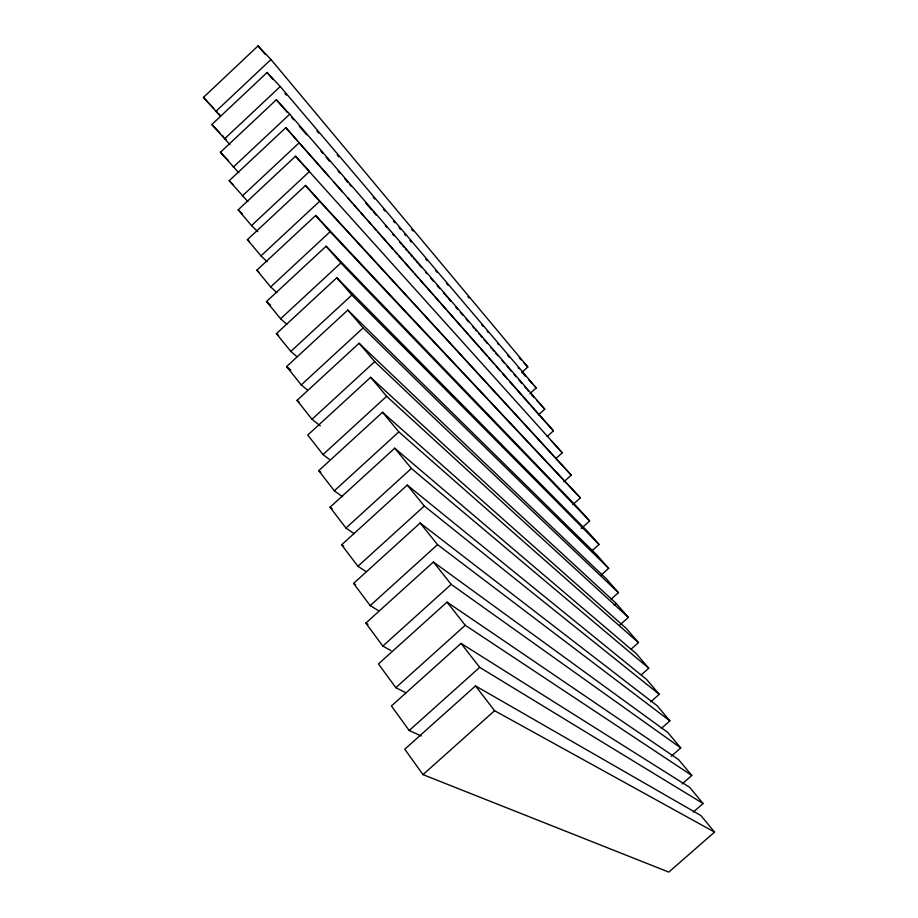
<?xml version="1.0" encoding="UTF-8"?>
<svg xmlns="http://www.w3.org/2000/svg" width="918" height="918" viewBox="0 0 918 918"><rect width="100%" height="100%" fill="white"/><g stroke="black" fill="none" stroke-linecap="round" stroke-linejoin="round"><path stroke-width="1.38" d="M219.976 115.806L203.452 97.388L258.05 45.9L270.971 59.509L527.816 366.982L521.585 372.651M215.845 111.411L270.971 59.509M229.959 144.688L211.84 124.515L267.092 72.511L280.254 86.522L536.227 387.912L529.938 393.627M224.451 138.951L280.254 86.522M238.772 172.756L220.412 152.285L276.352 99.764L289.744 114.188L544.764 409.187L538.43 414.936M233.252 167.145L289.744 114.188M247.791 201.512L229.19 180.72L285.831 127.648L553.439 430.817L547.22 436.452M242.272 196.016L299.475 142.508M238.187 209.832L295.527 156.221L309.435 171.528L251.509 225.587L238.187 209.832L242.363 213.905M267.184 261.756L260.964 255.881L247.401 239.644L305.476 185.482L571.237 475.134L563.847 481.801M260.964 255.881L319.648 201.26L305.476 185.482M276.892 292.647L270.661 286.932L256.833 270.202L315.666 215.478L580.36 497.854L572.912 504.567M270.661 286.932L330.113 231.738L315.666 215.478M286.829 324.306L280.61 318.764L266.507 301.529L326.108 246.219L578.168 508.079L589.631 520.965L581.266 528.493M280.61 318.764L340.842 262.984L326.108 246.219M297.03 356.769L290.799 351.422L276.433 333.647L336.826 277.741L587.451 531.315L599.075 544.454L591.674 551.087M290.799 351.422L351.846 295.034L599.075 544.454M307.484 390.07L301.265 384.906L286.6 366.58L347.807 310.077L596.884 554.942L608.668 568.357L601.21 575.035M301.265 384.906L363.138 327.91L608.668 568.357M320.267 425.872L312.005 419.285L297.042 400.374L359.076 343.252L606.477 578.983L618.422 592.672L611.09 599.236M312.005 419.285L374.716 361.658L618.422 592.672M619.891 624.963L628.36 617.412L616.242 603.447L370.654 377.309L307.748 435.052L323.021 454.571L329.229 459.298M323.021 454.571L386.616 396.301L628.36 617.412M342.575 496.787L334.336 490.809L318.753 470.659L382.531 412.274L626.179 628.325L638.469 642.6L630.987 649.244M334.336 490.809L398.837 431.885L638.469 642.6M354.187 533.679L345.96 528.034L330.044 507.229L394.729 448.179L636.289 653.65L648.751 668.224L641.395 674.753M345.96 528.034L411.39 468.444L648.751 668.224M366.11 571.581L357.905 566.28L341.645 544.799L407.271 485.083L646.57 679.435L659.227 694.306L650.736 701.834M357.905 566.28L424.288 506.013L659.227 694.306M378.365 610.539L370.195 605.616L353.579 583.4L420.157 523.008L657.047 705.678L669.888 720.86L661.316 728.444M370.195 605.616L437.553 544.649L669.888 720.86M390.976 650.587L382.829 646.065L365.834 623.104L433.399 562L667.719 732.392L680.743 747.906L671.23 756.294M555.987 458.472L562.264 452.792L295.527 156.221M382.829 646.065L451.197 584.376L680.743 747.906M682.2 783.892L691.805 775.446L678.574 759.599L447.032 602.116L378.445 663.932L395.819 687.674L405.928 692.792M395.819 687.674L465.242 625.273L691.805 775.446M693.365 812.017L703.073 803.502L689.636 787.311L461.054 643.403L391.424 705.953L409.199 730.51L421.236 735.961M409.199 730.51L479.689 667.363L703.073 803.502M475.501 685.907L404.781 749.203L422.98 774.62L668.809 872.1L714.548 832.087L700.904 815.54L475.501 685.907L494.572 710.704L714.548 832.087M422.98 774.62L494.572 710.704M614.142 605.318L616.242 603.447M365.834 623.104L367.911 624.297M353.579 583.4L355.656 584.697M341.645 544.799L343.734 546.176M330.044 507.229L332.144 508.698M318.753 470.659L320.852 472.208M297.042 400.374L299.142 402.061M286.6 366.58L290.799 370.092M276.433 333.647L278.533 335.472M266.507 301.529L270.695 305.281M256.833 270.202L258.933 272.141M247.401 239.644L249.489 241.641M251.509 225.587L257.717 231.611M229.19 180.72L233.367 184.885M220.412 152.285L225.954 157.953M226.643 158.653L228.02 160.053M340.842 262.984L589.631 520.965M211.84 124.515L220.113 133.156M222.167 135.279L223.522 136.702M224.876 138.113L226.23 139.525M330.113 231.738L580.36 497.854M203.452 97.388L207.606 101.806M208.294 102.541L213.768 108.347M215.799 110.504L217.141 111.939M218.495 113.373L219.838 114.796M519.267 357.791L521.16 359.833M524.017 362.897L527.816 366.982M528.527 379.582L532.371 383.747M534.299 385.835L536.227 387.912M536.72 400.432L544.764 409.187M319.648 201.26L571.237 475.134M553.439 430.817L535.205 410.541M551.259 440.651L562.264 452.792M285.831 127.648L297.455 140.833M299.36 143.001L328.633 176.21M333.877 182.154L342.46 191.896M347.52 197.645L352.512 203.303M354.164 205.173L359.064 210.738M360.694 212.574L365.502 218.036M367.097 219.85L371.836 225.208M373.396 226.987L376.506 230.51M378.044 232.265L385.663 240.906M387.166 242.616L393.122 249.363M394.591 251.039L397.517 254.355M398.974 256.007L403.3 260.907M404.723 262.537L413.18 272.118M414.569 273.702L418.7 278.383M420.065 279.933L426.813 287.586M428.155 289.101L433.434 295.091M434.742 296.571L439.917 302.447M441.191 303.904L446.274 309.653M447.525 311.087L453.733 318.121M454.961 319.521L461.031 326.395M462.224 327.76L465.793 331.811M466.975 333.154L468.157 334.485M469.327 335.816L473.975 341.083M475.122 342.391L479.678 347.555M480.814 348.84L481.939 350.114M483.052 351.387L487.504 356.425M488.606 357.676L494.045 363.849M496.19 366.293L500.448 371.113M502.548 373.5L507.746 379.386M509.788 381.716L512.841 385.181M513.851 386.317L515.859 388.601M516.857 389.737L521.803 395.348M522.778 396.45L526.668 400.856M527.62 401.946L529.537 404.115M530.489 405.194L534.265 409.485M336.826 277.741L351.846 295.034M276.352 99.764L287.334 112.455M291.775 117.584L293.657 119.765M299.268 126.236L306.623 134.739M320.933 151.275L322.688 153.295M326.165 157.322L329.608 161.304M338.099 171.104L339.775 173.043M344.743 178.792L348.025 182.59M349.666 184.472L351.284 186.343M365.582 202.867L371.756 210.004M373.282 211.76L376.323 215.271M385.273 225.621L386.742 227.32M392.571 234.044L394.006 235.708M399.709 242.295L401.12 243.936M402.532 245.554L403.931 247.172M405.32 248.778L406.708 250.384M408.085 251.98L409.462 253.575M410.839 255.158L412.205 256.742M413.57 258.314L414.925 259.874M416.267 261.435L417.61 262.984M418.952 264.533L421.614 267.608M425.562 272.176L426.87 273.69M430.76 278.188L433.33 281.149M437.152 285.567L439.665 288.47M443.417 292.796L444.645 294.23M445.884 295.653L447.112 297.076M448.34 298.488L450.772 301.299M455.58 306.864L457.956 309.607M460.32 312.338L462.661 315.046M466.149 319.074L468.444 321.725M472.999 326.98L474.124 328.288M475.249 329.585L476.373 330.882M478.599 333.452L479.701 334.726M480.803 335.999L481.904 337.273M484.084 339.798L485.174 341.06M486.253 342.311L487.332 343.55M490.556 347.268L491.612 348.496M492.679 349.724L493.735 350.94M495.835 353.373L497.923 355.782M502.054 360.556L504.097 362.92M507.138 366.431L509.146 368.749M510.144 369.897L511.131 371.056M514.103 374.475L516.065 376.747M518.98 380.109L521.86 383.449M524.717 386.753L526.611 388.934M527.552 390.012L528.481 391.102M531.281 394.327L534.035 397.517M347.807 310.077L363.138 327.91M267.092 72.511L272.944 79.396M285.028 93.602L286.278 95.07M316.917 131.09L318.649 133.133M337.181 154.912L338.822 156.84M373.178 197.232L374.659 198.976M383.46 209.315L384.906 211.014M393.443 221.066L394.855 222.707M399.032 227.63L400.409 229.248M404.528 234.079L405.882 235.685M409.933 240.436L411.275 242.008M425.654 258.922L426.927 260.425M435.729 270.776L436.968 272.233M446.71 283.685L447.915 285.096M481.87 325.006L482.937 326.269M487.183 331.26L488.238 332.5M497.533 343.424L498.554 344.617M507.539 355.186L509.49 357.492M518.154 367.67L519.095 368.784M522.858 373.19L525.635 376.46M359.076 343.252L374.716 361.658M370.654 377.309L386.616 396.301M258.05 45.9L265.187 54.426M411.677 229.466L412.985 231.026M467.905 296.64L468.995 297.948M382.531 412.274L398.837 431.885M394.729 448.179L411.39 468.444M407.271 485.083L424.288 506.013M420.157 523.008L437.553 544.649M433.399 562L451.197 584.376M447.032 602.116L465.242 625.273M461.054 643.403L479.689 667.363"/></g></svg>
